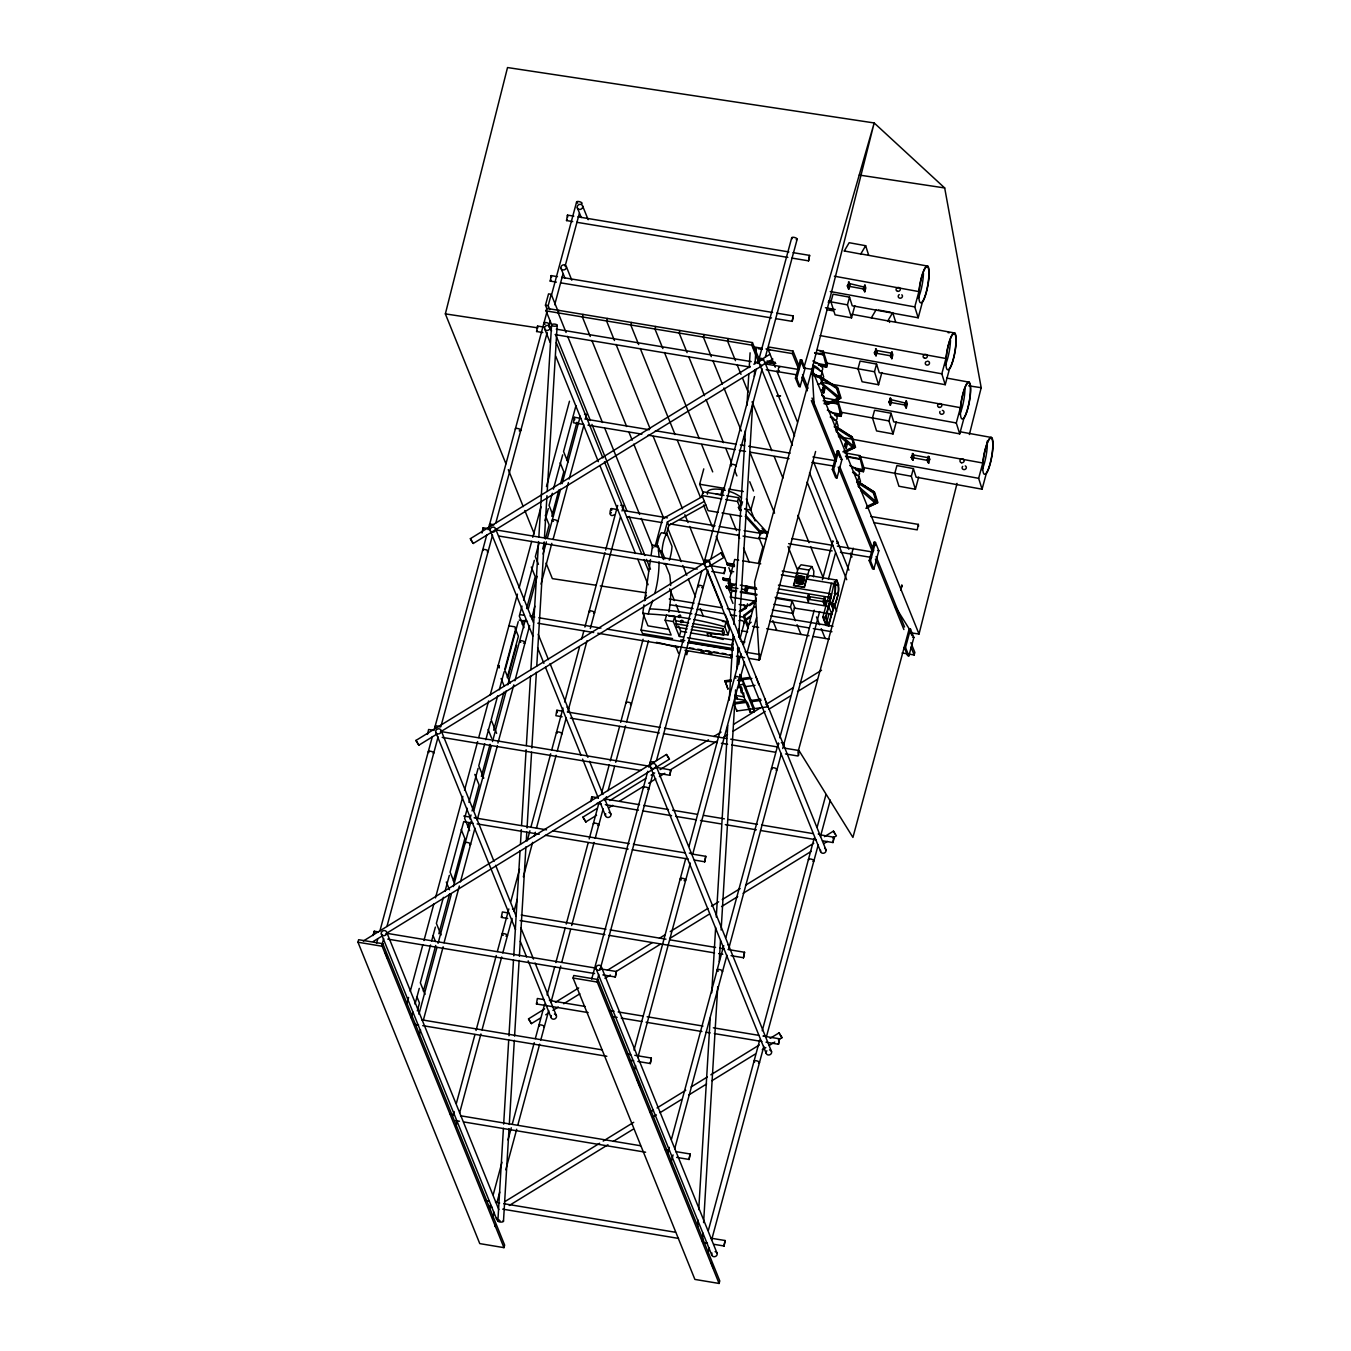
<?xml version="1.0" encoding="UTF-8"?>
<svg xmlns="http://www.w3.org/2000/svg" width="1351" height="1351" viewBox="0 0 1351 1351"><rect width="100%" height="100%" fill="white"/><g stroke="black" fill="none" stroke-linecap="round" stroke-linejoin="round"><path stroke-width="1.5" d="M373.011 935.584L374.193 931.211L378.5 931.937M374.632 933.001L374.362 931.244M537.918 327.82L537.478 326.03L536.583 331.519L542.798 332.549M551.529 277.377L551.259 275.621L550.195 281.092L556.392 282.123M567.859 216.869L567.42 215.079L566.525 220.568L572.723 221.598M611.682 510.29C611.344 504.193 606.869 519.308 614.469 514.68M645.086 598.915L645.119 600.08M902.265 586.672L901.809 584.899L900.914 590.37M918.596 526.147L918.325 524.391L870.753 516.47M849.188 284.335L849.036 283.457L864.319 287.104M890.714 400.42L890.63 399.541L905.829 403.172M928.188 458.496L928.036 457.617L927.478 460.286M497.877 1220.831L503.416 1128.305M503.67 1124.1L508.719 1039.966M508.972 1035.761L513.498 960.054M513.752 955.849L520.051 850.708M520.439 844.392L521.317 829.683M521.57 825.461L526.113 749.754M526.366 745.549L530.521 676.159M530.892 669.843L538.576 541.565M538.829 537.36L551.563 324.966M503.484 1221.186L509.04 1128.659M509.293 1124.454L514.326 1040.338M514.579 1036.133L519.122 960.426M519.375 956.221L525.927 846.857M526.299 840.542L526.806 832.132M527.059 827.927L531.585 752.22M531.838 748.015L536.381 672.308M536.752 666.009L544.2 541.92M544.453 537.715L546.969 495.665M547.223 491.46L557.169 325.321A2.803 1.064 3.5 0 0 553.049 324.139A2.803 1.064 3.5 0 0 552.897 325.963A2.803 1.064 3.5 0 0 557.169 325.321M697.741 1226.455L698.112 1220.139M698.737 1209.618L710.221 1018.046M711.741 992.782L715.642 927.529M716.283 916.991L727.75 725.436M729.27 700.173L733.188 634.902M733.813 624.382L745.414 430.716M746.934 405.452L748.826 373.872M749.197 367.556L750.092 352.814M702.469 1241.552L702.976 1233.125M703.601 1222.604L717.736 986.821M719.239 961.557L720.505 940.516M721.13 929.995L735.265 694.211M736.768 668.948L738.034 647.906M738.676 637.368L752.794 401.602M754.314 376.338L754.685 370.022M755.074 363.706L755.952 348.963M813.522 576.809L813.859 571.237L811.985 566.593L801.059 564.786L798.154 568.298L793.493 585.591L804.419 587.398L809.08 570.105L811.985 566.593M830.24 601.077L827.521 600.621L831.372 583.463L834.107 583.919L836.708 580.761C841.301 589.813 836.286 599.928 833.297 608.609L830.24 601.077L833.989 583.615L836.877 580.119C843.108 595.538 830.139 610.652 828.822 625.885L826.103 625.429L822.827 617.306L827.234 600.975M828.822 625.885L825.545 617.762L831.22 593.866L778.446 585.084M834.158 605.417L831.422 604.961L835.357 593.309L834.918 582.619M574.732 419.756L574.344 417.273L573.449 422.762L583.818 424.484M557.169 712.72L556.798 710.238L555.903 715.709L562.1 716.756M592.16 799.252L591.772 796.769L590.64 801.667M809.131 597.75L808.945 596.483L808.489 599.27L823.654 601.702L824.819 604.589L822.962 601.583L824.684 597.851L825.866 600.756L824.819 604.589M845.692 443.837L845.658 442.588L845.084 445.357M913.04 456.098L912.989 454.865L928.171 457.719M846.773 459.053L847.246 455.405M668.711 629.296L647.94 625.834L642.789 613.084L643.988 604.86M644.579 600.739L650.49 559.534M651.098 555.413L652.567 545.112L658.038 546.024L663.493 559.55M643.971 614.621L641.1 630.056L642.502 633.535L672.562 638.533M645.271 597.48L646.437 595.2M849.087 285.061L848.614 286.243L848.935 283.541M505.933 463.781L445.357 313.888L507.52 67.55L874.181 122.958L944.687 187.958L981.198 387.703L969.376 434.532M748.792 658.342L759.313 660.082L754.635 581.96L812.019 369.296L874.181 122.958L803.794 368.063L812.019 369.296L919.018 634.041L910.692 632.792M919.018 634.041L957.048 483.388M357.964 942.221L358.64 939.705L382.84 943.724L504.649 1245.115L503.974 1247.649L479.774 1243.612L357.964 942.221L382.164 946.257L503.974 1247.649M547.054 309.109L545.466 305.208L548.54 293.876L551.225 294.315L558.301 311.845M551.596 324.578L546.057 310.882L546.75 308.366L752.456 342.597L759.566 360.21M549.739 309.565L548.168 305.664L551.225 294.315M376.591 943.268L377.672 939.215M379.867 931.109L432.354 736.582M433.992 730.503L486.782 534.861M488.184 529.676L547.087 311.372M551.461 295.177L576.607 201.958M382.012 944.721L383.667 938.641M386.943 926.482L438.096 736.92M440.831 726.787L492.524 535.182M495.8 523.023L547.189 332.549M548.692 327.026L550.33 320.947M554.704 304.735L562.894 274.337M565.09 266.231L579.309 213.542M382.164 946.257L382.84 943.724M558.841 310.375L558.166 312.892L566.069 332.464M583.041 314.411L582.365 316.928L590.269 336.5M406.972 1003.523L408.61 997.426M410.265 991.33L422.863 944.636M423.961 940.566L433.823 904.022M435.461 897.925L462.853 796.398M464.508 790.318L477.646 741.581M478.744 737.528L488.606 700.966M490.244 694.887L517.433 594.136M519.071 588.04L531.686 541.346M532.767 537.276L540.991 506.828M546.463 486.512L569.48 401.23M498.739 667.58L499.262 665.671M430.547 945.008L420.347 982.819L425.025 994.404M431.611 941.022L435.377 927.09M443.398 897.351L436.373 923.375L441.068 934.96M445.019 891.356L449.343 875.347M463.748 821.543L450.086 872.155L454.443 882.929M467.311 808.303L464.609 818.301L469.608 830.662M468.932 802.308L478.102 768.347M484.739 743.742L478.778 765.831L483.776 778.193M485.82 739.723L490.7 721.637M497.658 695.816L491.173 719.847L496.628 733.357M499.279 689.821L504.126 671.802M521.976 606.126L519.291 616.073L523.985 627.658M523.597 600.148L534.337 560.344M539.117 542.629L535.334 556.646L538.458 564.363M545.061 520.608L548.286 508.601M552.323 493.267L549.046 505.409L553.403 516.183M553.403 489.214L562.692 454.814M575.965 405.604L563.57 451.555L567.859 462.16M411.295 1017.894L412.899 1012M415.01 1004.131L419.266 988.375M505.477 668.88L518.227 621.646M417.324 1010.886L419.452 1003.016L417.071 997.139M507.25 677.594L518.396 636.27L515.238 628.451M423.37 991.212L435.714 945.447M438.872 933.727L449.68 893.703M493.672 730.199L503.923 692.168M508.212 676.277L516.639 645.052M522.313 624.466L523.394 620.497M526.62 608.558L535.216 576.708L531.298 567.048M542.697 548.979L544.318 542.967M545.399 538.965L549.165 524.965L545.264 515.305M453.379 880.987L464.845 838.481L461.215 829.497M467.767 826.947L468.848 822.962M469.928 818.959L471.009 814.957M472.073 810.972L479.098 784.999L474.809 774.393M481.395 776.453L490.058 744.317M551.799 516.268L558.892 489.957M560.53 483.894L563.806 471.752L560.175 462.768M566.728 460.218L576.961 422.255M418.928 1014.229L436.964 947.372M438.062 943.319L451.183 894.683M453.379 886.577L470.874 821.746M473.897 810.482L491.392 745.634M492.49 741.581L506.169 690.935M507.807 684.856L525.303 620.008M528.342 608.761L537.09 576.337M543.102 554.045L546.378 541.886M547.476 537.833L560.597 489.197M562.084 483.658L580.271 416.26M607.241 318.431L606.565 320.947L614.469 340.52M419.046 1036.133L420.533 1029.867M423.437 1019.887L443.145 946.781M444.04 942.745L459.357 886.003M460.438 881.95L474.961 828.146M477.156 820.04L497.388 745.769M497.928 743.05L513.819 684.856M514.917 680.786L529.643 625.513M531.703 618.623L534.861 606.16M541.008 584.105L551.816 543.338M553.066 539.437L568.399 482.577M569.159 479.048L583.75 425.734M585.557 418.253L586.655 414.2M631.441 322.467L630.765 324.983L638.668 344.556M655.64 326.486L654.965 329.019L662.868 348.575M453.075 1115.605L454.156 1111.552M456.351 1103.446L474.944 1034.545M476.025 1030.492L496.256 955.529M497.354 951.476L508.837 908.919M510.779 901.708L519.527 869.301M527.177 840.93L529.913 830.797M531.011 826.744L550.684 753.79M551.782 749.737L563.029 708.093M564.667 702.013L579.427 647.298M581.606 639.209L583.801 631.103M584.899 627.05L604.978 552.61M605.67 550.043L617.694 505.46M455.777 1127.19L457.415 1121.11M459.593 1113.004L480.922 1033.971M482.02 1029.918L501.694 956.981M502.792 952.928L512.08 918.477M514.022 911.283L517.315 899.124M523.327 876.833L532.615 842.382M534.253 836.303L535.351 832.25M536.448 828.197L556.122 755.26M557.22 751.207L566.272 717.651M567.91 711.572L587.043 640.661M590.319 628.502L620.396 517.045M622.034 510.982L623.537 505.443M679.84 330.522L679.165 333.038L687.085 352.611M704.04 334.541L703.364 337.075L711.285 356.647M654.965 546.919L662.547 518.818L701.709 496.982M664.287 533.527L667.394 521.993L704.361 501.373M666.212 535.08L668.813 525.471L667.394 521.993M642.789 613.084L648.26 613.996L649.645 608.879A141.45 127.197 -22 0 0 652.786 600.351M489.4 1208.858L490.497 1204.805M493.233 1194.672L501.981 1162.265M507.993 1139.974L511.269 1127.815M512.367 1123.762L534.236 1042.702M535.317 1038.649L544.622 1004.215M547.104 994.978L554.754 966.607M555.852 962.554L565.157 928.103M566.238 924.05L588.107 843.007M589.205 838.954L599.05 802.477M601.533 793.257L609.2 764.886M610.28 760.833L619.585 726.382M620.666 722.329L643.093 639.259M728.24 338.577L727.564 341.094L735.484 360.666M492.642 1218.416L494.28 1212.337M497.016 1202.204L499.752 1192.072M505.764 1169.797L516.707 1129.267M517.788 1125.214L539.657 1044.154M540.755 1040.101L548.709 1010.616M550.904 1002.51L560.749 966.033M561.83 961.98L570.578 929.572M571.676 925.519L594.085 842.433M595.183 838.38L603.137 808.894M605.332 800.788L606.43 796.735M608.068 790.656L614.621 766.338M615.718 762.285L625.564 725.808M626.661 721.755L648.531 640.712M495.023 1226.505L495.344 1225.289M703.381 493.52L699.632 484.249L703.77 468.881M641.1 630.056L671.143 635.054L665.148 620.193L666.533 615.06L674.723 616.428L677.138 627.219L687.237 628.907M718.107 512.316L708.11 510.644L702.03 495.581L703.044 491.798L720.809 494.753L722.194 489.619M573.077 978.023L573.753 975.506L597.953 979.543L719.779 1280.934L719.087 1283.45L694.887 1279.414L573.077 978.023L597.277 982.059L719.087 1283.45M683.386 637.098L679.35 636.422L673.338 621.561L674.723 616.428M758.89 362.744L751.764 345.13L752.456 342.597M679.35 636.422L680.735 631.289L678.624 626.087M591.704 979.07L647.771 771.269M648.868 767.216L701.895 570.662M703.533 564.583L756.324 368.941M757.827 363.402L791.72 237.759M597.142 980.522L598.78 974.443M600.418 968.363L653.208 772.721M656.485 760.562L707.873 570.088M710.913 558.841L762.167 368.907M765.443 356.748L797.158 239.228M597.277 982.059L597.953 979.543M775.271 367.185L768.162 349.571L768.837 347.038L793.037 351.074L799.37 366.729M687.676 651.334L686.764 654.762L685.565 651.807M741.175 510.475L739.605 510.222L738.44 507.317L739.993 507.571L737.545 501.491L738.558 497.708L726.72 495.733M739.993 507.571L741.024 503.788M742.526 501.812L741.615 505.24L738.558 497.708M722.819 578.448L729.827 578.937L730.351 581.318L723.511 580.17L722.819 578.448L729.641 579.579M727.497 565.444L726.973 563.063L733.796 564.211L734.505 565.951M723.511 580.17L722.988 577.806M730.215 588.85L726.804 588.293L726.095 586.554L729.675 586.486M726.804 588.293L726.264 585.912M730.942 572.925L730.249 571.186L733.661 571.743M730.317 589.863L729.135 586.976L730.182 583.125L732.022 586.131L730.992 589.982L728.29 583.159L734.691 559.466L738.693 560.125M729.202 565.731L734.319 566.576L733.796 564.211M798.694 369.245L792.361 353.59L793.037 351.074M731.567 596.129L728.949 589.644L730.249 584.831L734.336 585.523M730.857 583.244L729.827 587.077L726.095 586.554M754.466 496.611L750.835 510.07L744.587 509.023M732.968 603.424L730.384 597.041L732.022 590.961L736.177 591.654M691.273 629.583L723.579 634.953L722.177 631.474L722.954 628.603L692.675 623.554M708.042 635.848L707.113 633.518L728.037 634.835L724.761 626.729L726.129 621.612A142.868 51.659 15.1 0 0 695.073 614.367M723.579 634.953L724.356 632.065L722.954 628.603M795.435 378.162L800.417 359.704L801.7 359.923L805.078 368.266L800.096 386.724L798.813 386.521L795.435 378.162L796.718 378.381L800.096 386.724M796.718 378.381L801.7 359.923M728.037 634.835L729.422 629.718L726.129 621.612M745.887 585.743L744.857 589.593L746.022 592.481L746.563 585.861L747.745 588.749L746.698 592.599L745.532 589.695L746.563 585.861M759.076 537.833L760.816 531.433L767.638 532.564L765.916 538.965L759.076 537.833L762.825 547.104L758.451 563.299M734.032 636.524L731.854 644.596L732.782 646.909M684.974 650.321L731.415 658.055L732.326 654.627M738.423 633.72L738.946 628.907M748.167 628.401L743.59 617.103L744.114 615.178L755.293 606.633M746.428 607.866L747.525 603.813M739.841 639.141L744.367 622.372M854.828 305.647L851.535 317.84L835.036 314.834L830.949 301.847L833.027 294.163L849.526 297.169L852.228 305.765L918.19 317.789L922.328 302.472A19.218 4.036 -79.7 0 0 928.914 278.002A19.218 4.036 -79.7 0 0 925.503 267.177A19.218 4.036 -79.7 0 0 918.9 291.596L914.762 306.913L918.19 317.789M738.811 649.561L739.25 647.906M634.041 1050.048L685.734 858.442M689.027 846.283L740.956 653.783M743.455 644.562L756.02 597.953M814.754 353.253L822.658 354.688L823.283 351.176L817.355 350.095M822.658 354.688L823.063 353.219L826.609 367.219L820.682 366.138M812.171 374.007L820.158 376.439L819.821 377.723L813.826 375.899M824.059 403.763L828.062 403.949L839.731 398.444L836.573 388.412L812.508 372.91L814.146 366.83L822.134 371.93L820.496 378.01L821.999 382.789L818.284 384.545M745.33 700.308L736.903 698.906L735.501 695.427L735.552 689.905M634.565 1069.739L635.645 1065.686M637.841 1057.58L690.327 863.053M692.81 853.815L744.502 662.226M746.698 654.12L756.543 617.643M847.398 285.922L849.12 282.207L850.015 285.061L848.985 288.894L847.398 285.922L848.985 288.894M736.903 698.906L737.291 697.488M821.999 382.789L823.637 376.709L822.134 371.93M848.073 286.057L849.12 282.207M826.609 367.219L827.403 364.28L823.283 351.176M848.293 288.776L849.323 284.943L848.428 282.089M822.252 389.865L823.992 386.15L824.887 388.987L823.84 392.837L822.252 389.865L823.84 392.837M823.35 387.365L822.708 390.034L823.992 386.15M823.164 392.702L824.194 388.868L823.299 386.014M851.535 317.84L847.449 304.853L849.526 297.169M828.062 403.949L828.416 402.682L840.069 397.16L839.731 398.444M815.599 451.487L759.735 659.575L760.208 654.61L745.735 652.195M836.573 388.412L836.928 387.146L840.288 397.92L828.518 403.493L824.465 403.29M864.775 291.782L863.88 288.928L864.927 285.095L863.205 288.81L864.775 291.782L865.822 287.932L864.927 285.095M825.275 401.703L837.13 403.865L837.755 400.335L823.924 397.819M837.13 403.865L837.536 402.378L841.082 416.395L835.154 415.314M834.969 427.186L836.607 421.107L830.206 417.02M796.414 577.89L797.512 580.238L796.414 577.89C796.854 573.314 799.758 585.051 797.614 578.076L797.951 576.809L797.614 578.076M841.082 416.395L841.876 413.44L837.755 400.335M772.333 609.976L793.071 613.422L790.487 607.055L792.125 600.975L775.558 598.206M800.417 580.71L798.981 576.978L798.627 578.262M800.94 579.461L799.995 577.147L799.657 578.431M800.856 577.282L802.477 581.048M802.055 577.485L801.7 578.768M793.071 613.422L794.709 607.342L792.125 600.975M832.317 469.405L837.282 450.947L838.583 451.166L841.96 459.509L836.978 477.967L835.678 477.747L832.317 469.405L833.601 469.624L836.978 477.967M833.601 469.624L838.583 451.166M844.628 445.188L846.351 441.473L847.246 444.327L846.199 448.16L844.628 445.188L846.199 448.16M845.304 445.306L846.351 441.473M808.979 595.234L808.438 601.87L807.256 598.966L808.303 595.132L810.144 598.138M845.878 451.538L854.204 447.603L851.4 436.305L854.761 447.08L844.662 451.859M874.435 352.847L876.157 349.132L877.052 351.969L876.022 355.82L874.435 352.847L876.022 355.82M875.127 352.966L876.157 349.132M854.204 447.603L854.541 446.32L842.889 451.842M878.572 384.748L874.485 371.761L876.563 364.078L860.08 361.072L858.003 368.755L862.09 381.742L878.572 384.748L881.865 372.555M667.63 1153.433L669.285 1147.354M671.464 1139.248L723.714 945.632M725.892 937.526L778.379 742.999M779.78 737.815L814.231 610.162M822.421 579.765L832.807 541.278M845.675 456.655L859.489 459.188L860.114 455.659L844.307 452.788M859.489 459.188L859.895 457.702L863.441 471.719L857.513 470.638M670.89 1162.991L673.068 1154.885M674.706 1148.806L726.956 955.191M728.594 949.111L781.385 753.453M782.719 748.505L819.652 611.615M828.399 579.207L835.509 552.863M896.338 421.732L893.045 433.924L876.563 430.918L872.476 417.932L874.553 410.248L891.035 413.237L893.737 421.85L959.717 433.857L963.837 418.557A19.218 4.036 -79.7 0 0 970.423 394.087A19.218 4.036 -79.7 0 0 967.029 383.262A19.218 4.036 -79.7 0 0 960.426 407.681L956.288 422.981L959.717 433.857M823.654 601.702L824.684 597.851M891.829 358.69L890.934 355.853L891.964 352.003L890.241 355.718L891.829 358.69L892.859 354.857L891.964 352.003M824.144 604.488L825.174 600.638L824.009 597.75M858.966 476.43L857.328 482.51L858.831 487.289L860.469 481.209L858.966 476.43L852.582 472.343M863.441 471.719L864.235 468.763L860.114 455.659M833.111 609.25L828.889 624.939L825.849 617.424L830.071 601.719M826.643 622.676L829.092 613.607L831.828 614.063L828.771 606.531L775.136 597.328M888.907 402.007L890.63 398.292L891.525 401.146L890.495 404.979L888.907 402.007L890.495 404.979M889.6 402.125L890.63 398.292M889.802 404.861L890.849 401.011L889.954 398.157M853.241 548.185L797.985 752.119L798.509 755.513L798.981 750.531L784.509 748.133M893.045 433.924L888.958 420.938L891.035 413.237M873.405 492.912L873.759 491.629L856.99 480.939L856.652 482.206L873.405 492.912L876.563 502.927L866.565 507.655M876.563 502.927L876.9 501.66L866.92 506.389M904.714 404.895L906.437 401.163L907.332 404.017L906.301 407.867L904.714 404.895L906.301 407.867M890.681 399.643L890.056 402.311L905.17 405.064L906.437 401.163M905.609 407.732L906.656 403.898L905.761 401.044M869.183 560.631L874.165 542.173L875.448 542.393L878.825 550.735L873.844 569.193L872.56 568.991L869.183 560.631L870.483 560.851L873.844 569.193M870.483 560.851L875.448 542.393M911.283 457.33L913.006 453.615L913.901 456.469L912.854 460.303L911.283 457.33L912.854 460.303M911.959 457.465L913.006 453.615M915.404 489.248L911.334 476.261L913.394 468.577L896.912 465.571L894.835 473.255L898.922 486.242L915.404 489.248L918.697 477.055M708.346 1230.491L759.735 1040.017M762.217 1030.779L814.163 838.279M817.203 827.032L825.951 794.608M945.227 384.697L941.816 373.822L945.953 358.505A19.218 4.036 -79.7 0 1 952.556 334.085A19.218 4.036 -79.7 0 1 955.951 344.927A19.218 4.036 -79.7 0 1 949.365 369.397L945.227 384.697L879.265 372.673L876.563 364.078M707.755 1254.235L709.393 1248.155M711.589 1240.049L763.839 1046.417M766.557 1036.285L818.267 844.696M820.445 836.59L830.291 800.113M927.073 460.218L928.796 456.503L929.708 459.34L928.661 463.19L927.073 460.218L928.661 463.19M927.765 460.336L928.796 456.503M905.508 647.517L904.224 647.315L907.585 655.657L908.885 655.877L905.508 647.517L910.49 629.059L909.189 628.857L894.784 605.839M908.885 655.877L913.867 637.419L910.49 629.059M902.08 652.972L914.171 654.982L914.863 652.465L910.895 642.688M982.076 489.197L978.648 478.322L982.785 463.005A19.218 4.036 -79.7 0 1 989.388 438.585A19.218 4.036 -79.7 0 1 992.782 449.41A19.218 4.036 -79.7 0 1 986.196 473.88L982.076 489.197L916.113 477.173L913.394 468.577M611.327 512.401L610.331 513.988M567.319 219.588L566.525 220.568M550.988 280.113L550.195 281.092M537.394 330.539L536.583 331.519M502.285 916.468L501.322 917.228L502.369 911.959L508.753 913.023M779.392 370.833C777.45 374.278 778.396 364.618 779.899 366.932M537.259 1002.999L536.448 1003.979L537.343 998.49L543.727 999.554M762.133 365.648L473.289 543.457L471.921 541.616L470.368 538.677L750.244 366.391M473.289 543.457L470.368 538.677M709.495 566.272L723.849 557.439L721.062 552.762L415.922 740.466L418.861 745.178L436.812 734.133M418.861 745.178L415.939 740.399M582.923 817.119L585.844 821.898L582.923 817.119L597.277 808.286M720.894 552.728L721.704 554.383M544.639 1008.91L528.461 1018.907L531.416 1023.619L540.383 1018.097M531.416 1023.619L528.613 1018.941M666.465 754.466L669.42 759.178L666.465 754.466L363.318 941.022M824.498 836.641L833.466 831.118L836.421 835.83L832.807 838.093M779.003 1032.907L781.959 1037.619L779.003 1032.907L770.07 1038.362M864.235 286.209L863.931 288.726M890.968 355.651L891.272 353.135L876.157 350.382L875.684 351.192L875.583 353.151L890.934 355.853M912.685 457.381L913.056 454.966M821.492 381.826L820.682 383.194L837.907 398.14L838.701 396.755L821.087 382.519M838.295 435.09L852.38 447.299L853.173 445.914L837.536 432.354M860.655 490.413L874.739 502.623L875.532 501.255L858.324 486.326M837.907 398.14L838.718 396.772M852.38 447.299L853.19 445.931M874.739 502.623L875.549 501.255M927.799 266.113L861.82 254.089A19.252 4.036 -79.7 0 0 860.773 254.039L844.291 250.965L849.171 242.707L865.67 245.713L868.541 254.832M860.773 253.971L865.67 245.713M876.225 309.615L871.327 317.873A19.252 4.036 -79.7 0 1 872.374 318.042M851.772 314.243L887.827 320.879L892.707 312.621L895.578 321.741M680.82 620.666C679.181 625.125 686.342 620.599 681.444 620.278M863.728 288.996L848.614 286.243M875.668 353.151L876.208 350.483M730.452 587.28L730.908 584.493L730.367 587.28L737.866 588.529M659.389 773.532L669.724 775.254L670.94 770.002L656.316 767.385M705.779 856.331L704.698 861.786L705.779 856.331L691.307 853.916M822.539 840.812L832.875 842.534L834.107 837.282L819.483 834.665M744.469 616.039L752.456 609.943M747.981 624.736L751.173 622.287M739.233 611.547L755.817 600.216M741.243 611.277L746.208 607.882M749.535 605.62L756.155 601.094M744.756 619.974L751.392 615.448M746.765 619.704L750.075 617.441M753.824 364.196L769.969 354.249M765.713 363.453L772.89 359.028M440.392 731.921L705.914 568.484M373.4 941.377L382.384 935.855M385.964 933.659L669.42 759.178M609.825 800.552L645.71 778.463M651.098 775.153L654.678 772.941M660.065 769.631L708.498 739.824M713.885 736.498L721.062 732.09M733.61 724.356L760.529 707.789M765.916 704.479L792.817 687.912M799.995 683.505L821.526 670.248M585.844 821.898L596.602 815.278M609.166 807.543L612.746 805.331M619.923 800.923L643.245 786.552M648.632 783.242L655.809 778.835M659.389 776.622L664.776 773.312M670.164 770.002L716.807 741.277M723.984 736.869L727.564 734.657M732.951 731.347L765.24 711.47M768.82 709.258L790.352 696.001M797.529 691.594L817.271 679.435M555.396 1002.29L578.718 987.919M607.426 970.254L652.28 942.643M659.457 938.236L664.827 934.926M670.214 931.599L707.89 908.412M711.47 906.2L718.648 901.793M722.245 899.58L740.179 888.536M745.566 885.226L813.741 843.26M545.753 1014.787L549.35 1012.575M552.931 1010.379L558.318 1007.052M563.705 1003.742L579.849 993.812M604.961 978.344L610.348 975.034M615.735 971.724L660.571 944.113M669.556 938.59L709.022 914.289M721.569 906.572L737.714 896.625M743.101 893.315L811.275 851.35M823.84 843.615L827.42 841.42M504.565 1201.799L599.641 1143.267M603.221 1141.071L633.72 1122.293M649.865 1112.346L653.462 1110.15M657.042 1107.938L685.751 1090.274M691.138 1086.947L707.282 1077.017M710.862 1074.805L759.313 1044.982M509.276 1205.48L607.95 1144.736M613.32 1141.426L633.062 1129.284M652.786 1117.125L656.383 1114.913M659.963 1112.717L681.495 1099.461M688.672 1095.036L706.607 1083.992M711.994 1080.682L755.057 1054.185M762.234 1049.761L765.814 1047.565M769.394 1045.353L774.782 1042.043M778.379 1039.831L781.959 1037.619M668.813 525.471L705.762 504.852M829.058 403.848L841.082 398.157L837.823 387.838L820.158 376.439M845.253 452.197L855.555 447.316L852.295 436.998L834.631 425.616L834.293 426.882L851.046 437.589M868.71 506.389L877.12 502.403L873.759 491.629M865.89 508.331L877.914 502.656L874.671 492.321L857.395 481.294M681.63 620.886L681.833 622.152M829.058 302.759L828.146 302.168M725.014 680.735L727.919 688.976L725.014 680.735L731.195 679.908M739.436 678.793L749.737 677.408M725.115 682.019L731.296 681.191M737.477 680.364L751.899 678.422M743.033 680.532L738.811 681.09L739.132 684.957L750.126 712.18L754.348 711.622L754.044 707.755L743.033 680.532L743.337 684.383L754.348 711.622M739.132 684.957L743.337 684.383M737.46 687.693L741.277 687.186M745.482 686.612L755.023 685.329M733.914 702.756L746.276 701.085M750.396 700.527L760.697 699.143M751.578 701.676L761.12 700.392M749.214 706.809L747.356 702.233L734.015 704.04L736.819 710.998L767.74 706.826L767.638 705.543M776.622 395.995L780.574 395.877L777.568 395.59M731.55 572.351L731.651 573.364M824.414 402.48L828.416 402.682M905.744 402.294L905.254 405.08M809.604 255.39L808.523 260.844L809.604 255.39L793.054 252.637M551.09 275.604L557.473 276.668M793.273 315.914L792.193 321.369L793.273 315.914L776.724 313.162M918.325 524.391L917.245 529.862L873.81 522.634M611.226 508.5L617.627 509.563M489.434 528.815L483.05 527.768L482.003 533.037M725.234 568.062L724.153 573.533L725.234 568.062L710.744 565.664M746.005 587.111L745.482 589.779L741.631 589.154M760.208 654.61L759.127 660.065M798.981 750.531L852.92 837.417L909.189 628.857L911.891 635.527M432.928 730.199L428.622 729.489L427.473 734.387M670.805 769.8L669.91 775.271M833.955 837.08L833.06 842.551M501.474 917.447L507.672 918.477M744.553 952.269L743.472 957.724L744.553 952.269L728.003 949.517M616.377 971.521L615.296 976.976L616.377 971.521L599.827 968.768M779.527 1038.801L778.446 1044.255L779.527 1038.801L762.977 1036.048M651.351 1058.053L650.27 1063.524L651.351 1058.053L634.801 1055.3M690.125 1153.99L689.044 1159.445L690.125 1153.99L675.635 1151.576M725.099 1240.522L724.018 1245.994L725.099 1240.522L710.626 1238.124M859.27 175.056L944.687 187.958M968.684 385.812L981.198 387.703M445.357 313.888L537.056 327.753M766.27 362.389L774.613 363.655M596.112 585.253L552.356 578.633L546.057 563.063M600.283 585.878L646.116 592.802M567.589 215.113L573.803 216.143M577.941 216.835L788.916 251.945M576.86 222.29L787.836 257.416M791.973 258.092L808.523 260.844M561.611 277.343L772.586 312.469M560.53 282.815L771.505 317.924M775.643 318.616L792.193 321.369M545.466 305.208L548.168 305.664M546.057 310.882L751.764 345.13M753.605 346.869L761.863 348.254M766 348.93L770.121 349.622M768.162 349.571L792.361 353.59M758.198 348.693L762.319 349.385M767.064 360.97L775.322 362.338M767.52 362.102L775.795 363.487M537.664 326.064L543.879 327.094M556.274 329.154L751.207 361.595M754.837 362.203L758.975 362.895M765.19 363.926L798.88 369.532M555.193 334.626L750.126 367.067M766.169 369.735L795.739 374.649M840.66 459.289L841.96 459.509M574.53 417.29L580.744 418.337M584.899 419.013L649.172 429.719M655.387 430.749L736.244 444.209M740.399 444.901L744.536 445.594M748.69 446.286L790.149 453.176M812.947 456.976L835.762 460.775M587.972 425.177L641.877 434.144M648.092 435.174L735.164 449.68M739.318 450.356L745.532 451.403M749.687 452.095L789.068 458.648M811.883 462.447L834.682 466.23M699.632 484.249L724.609 488.403M728.763 489.096L743.337 491.528M702.03 495.581L721.755 498.874M725.707 499.532L737.545 501.491M722.025 512.958L741.665 516.234M745.532 515.119L759.735 530.723L766.557 531.855L767.148 533.307M877.542 550.533L878.825 550.735M762.099 532.463L765.46 533.02M623.841 510.594L667.377 517.838M679.823 519.915L715.067 525.775M719.222 526.468L739.943 529.93M744.097 530.622L760.681 533.375M791.77 538.542L833.246 545.449M837.384 546.142L872.628 552.002M626.915 516.757L662.159 522.617M670.451 524.002L738.879 535.384M743.016 536.077L759.6 538.829M788.629 543.659L832.165 550.921M840.457 552.289L871.564 557.473M669.302 560.192A13.73 3.377 -80.5 0 0 672.004 546.378L666.837 533.645L661.382 532.733A13.73 3.377 -80.5 0 0 656.856 547.121M798.154 568.298L809.08 570.105M742.695 560.8L760.731 563.806M782.246 571.017L798.627 573.753M836.877 580.119L809.57 575.56L806.665 579.072L833.989 583.615M658.359 550.972L662.007 551.58L664.945 558.858M726.787 563.705L733.627 564.853M781.385 574.867L795.739 577.249M834.85 584.105L838.751 584.747M835.847 584.932L838.583 585.388M799.741 579.258L798.813 576.945M801.785 579.596L801.447 580.879L799.995 577.147M803.845 579.951C800.113 570.814 806.412 590.083 801.886 577.451M495.631 529.845L702.486 564.279M498.705 536.009L697.268 569.058M711.741 571.456L724.153 573.533M663.51 563.722L667.158 564.313M835.357 593.309L838.076 593.764M834.259 593.393L838.194 594.052M828.602 593.714L831.338 594.153M778.227 588.816L831 597.598M828.383 597.429L831.118 597.885M809.097 596.602L824.059 599L823.435 601.668M728.29 583.159L736.295 584.493M740.314 585.169L756.34 587.837M746.63 587.567L756.881 589.272M777.129 592.633L809.469 598.02L808.303 595.132M825.174 600.638L829.953 601.431L833.229 609.537M832.588 603.559L835.323 604.015M831.524 603.644L835.425 604.302M728.949 589.644L736.633 590.911M740.382 591.552L756.864 594.288M740.314 592.346L756.898 595.099M730.384 597.041L755.26 601.195M773.903 604.285L790.487 607.055M794.135 608.051L829.092 613.607M823.114 616.968L825.849 617.424M822.827 617.306L825.545 617.762M739.183 604.454L747.475 605.839M912.567 637.199L913.867 637.419M669.252 599L694.127 603.137M698.264 603.829L721.079 607.629M727.294 608.659L735.586 610.044M770.83 615.904L833.027 626.256M670.248 604.809L693.046 608.592M697.2 609.284L724.153 613.776M730.367 614.806L736.582 615.853M769.749 621.376L809.148 627.928M813.302 628.62L831.946 631.728M739.487 616.411L743.59 617.103M722.329 621.342L728.375 622.355L725.217 614.519M752.575 626.374L758.637 627.388M766.692 628.722L809.046 635.781M813.082 636.439L829.21 639.124M672.832 616.461L668.728 615.786L679.131 617.035A142.868 51.659 15.1 0 1 690.429 618.893M741.479 630.799L747.627 631.812M676.513 620.869L688.638 622.879M665.148 620.193L673.338 621.561M675.736 623.74L687.845 625.766M691.898 626.442L722.177 631.474M680.735 631.289L686.578 632.268M690.479 632.91L732.63 639.935M740.838 641.303L744.925 641.978M687.439 637.756L731.938 645.17L732.394 650.912M680.752 639.884L684.805 640.56M688.841 641.235L733.34 648.649M688.976 642.4L731.381 649.459M520.27 614.671L524.408 615.347M530.605 616.394L534.743 617.069M538.88 617.762L600.942 628.097M607.139 629.127L683.674 641.86M687.811 642.552L733.323 650.135M656.316 642.367L659.963 642.975A142.868 51.659 15.1 0 0 677.966 647.484M689.618 647.855L693.654 648.531M697.69 649.189L701.743 649.865M705.779 650.54L709.815 651.216M713.852 651.891L717.888 652.567M721.924 653.225L725.96 653.901M519.189 620.126L527.464 621.511M537.816 623.233L593.663 632.521M597.801 633.214L732.242 655.59M736.379 656.282L744.654 657.65M508.871 625.851L515.018 626.864L515.761 628.688L504.7 669.691L510.171 683.201M735.501 695.427L743.928 696.829L743.607 692.979L741.159 692.556L740.669 686.494M556.984 710.254L563.181 711.285M567.319 711.977L660.403 727.463M664.54 728.155L726.585 738.49M730.722 739.183L778.294 747.086M570.375 718.124L659.322 732.934M663.459 733.627L717.229 742.577M721.366 743.253L727.581 744.3M731.718 744.975L775.153 752.203M785.488 753.926L797.901 756.003M441.203 731.583L650.118 766.355M442.199 737.393L640.762 770.442M591.958 796.786L598.155 797.816M604.37 798.863L639.53 804.706M643.667 805.399L668.492 809.536M672.612 810.212L697.437 814.349M703.651 815.379L724.339 818.824M728.476 819.517L757.421 824.33M761.559 825.022L813.268 833.635M597.074 803.288L601.212 803.98M605.349 804.656L638.449 810.178M642.586 810.853L671.548 815.683M675.686 816.376L696.373 819.804M700.51 820.496L721.181 823.941M725.318 824.634L756.357 829.801M760.495 830.477L816.342 839.782M463.765 816.055L469.979 817.085M474.117 817.777L546.513 829.818M552.711 830.848L629.245 843.598M633.383 844.274L685.092 852.886M464.761 821.847L473.036 823.232M477.173 823.924L539.235 834.242M545.432 835.29L628.164 849.053M632.302 849.745L688.149 859.033M694.363 860.063L704.698 861.786M521.165 915.083L605.974 929.201M610.112 929.893L665.959 939.181M670.096 939.874L715.591 947.439M719.728 948.132L723.866 948.824M520.084 920.538L604.893 934.656M609.031 935.348L714.51 952.911M718.648 953.586L722.785 954.279M731.06 955.664L743.472 957.724M386.774 933.305L595.69 968.076M387.771 939.114L594.609 973.547M602.884 974.915L615.296 976.976M549.925 1000.584L585.101 1006.444M609.909 1010.565L614.046 1011.257M618.184 1011.95L643.008 1016.07M647.146 1016.763L702.993 1026.068M713.345 1027.79L758.84 1035.356M536.448 1003.979L588.158 1012.591M612.982 1016.712L617.12 1017.404M621.257 1018.097L641.928 1021.542M646.065 1022.234L701.912 1031.522M706.049 1032.215L710.187 1032.907M714.324 1033.583L761.896 1041.503M766.034 1042.195L778.446 1044.255M421.748 1019.836L601.702 1049.795M626.526 1053.932L630.664 1054.607M414.47 1024.278L418.607 1024.953M422.745 1025.645L606.835 1056.296M629.583 1060.079L633.72 1060.771M637.858 1061.447L650.27 1063.524M450.187 1114.051L454.324 1114.744M460.522 1115.774L640.475 1145.732M665.3 1149.853L669.437 1150.545M455.321 1120.553L459.458 1121.229M463.596 1121.921L645.609 1152.217M676.631 1157.385L689.044 1159.445M485.161 1200.583L489.298 1201.275M495.496 1202.306L499.634 1202.998M503.771 1203.69L675.449 1232.264M488.218 1206.747L492.355 1207.422M502.707 1209.145L678.523 1238.411M703.331 1242.548L707.468 1243.241M713.683 1244.271L724.018 1245.994M834.378 276.195L918.9 291.596M830.257 291.512L914.762 306.913M878.285 310.004L890.647 312.25M830.949 301.847L847.449 304.853M825.444 307.741L835.188 309.514M833.719 309.683L830.139 309.024L830.409 309.869M827.032 309.734L833.212 310.865M888.874 320.998L954.836 333.022M820.192 335.588L945.953 358.505M877.052 351.969L875.482 348.997M820.192 351.665L941.816 373.822M814.585 352.679L822.489 354.114M946.629 378.06L969.309 382.198M825.681 362.912L874.485 371.761M814.974 363.014L826.812 365.175M818.52 365.209L826.424 366.645M822.303 382.502L960.426 407.681M836.725 401.196L956.288 422.981M823.131 400.757L836.961 403.29M960.747 431.881L991.668 437.521M872.476 417.932L888.958 420.938M840.153 412.072L873.134 418.084M829.446 412.173L841.301 414.335M834.969 414.74L840.896 415.821M838.481 436.711L982.785 463.005M847.246 444.327L845.658 441.338M929.708 459.34L928.12 456.368M912.415 457.634L927.529 460.387M859.084 456.52L978.648 478.322M845.49 456.098L859.32 458.614M862.512 467.412L911.334 476.261M851.805 467.514L863.661 469.675M855.352 469.709L863.255 471.144M723.173 639.479L711.774 636.507L710.457 633.264M812.964 374.497L820.564 376.811M814.788 375.358L820.175 376.997L837.113 387.805M724.913 579.461L723.748 578.464L726.112 578.853M829.261 300.581L830.038 301.155L828.805 301.138M729.388 586.976L727.024 586.57L727.53 587.313M821.932 394.948L823.84 396.147L824.178 398.292M822.168 395.725L824.076 396.924L824.431 399.069M844.291 450.271L846.199 451.47L846.537 453.615M844.544 451.048L846.435 452.247L846.79 454.392M834.648 426.156L851.586 436.964M857.024 481.48L873.945 492.288M723.849 557.439L722.076 554.991M727.598 564.786L730.232 565.225L727.48 564.634L716.199 536.347M745.279 508.466L766.557 531.855M762.048 528.511L766.304 533.189M738.44 507.317L741.277 510.442M745.279 516.454L760.9 533.611L759.735 530.723M483.219 527.785L483.506 528.9M835.002 834.057L833.432 831.186M800.417 359.704L803.794 368.063M837.282 450.947L839.984 457.617M874.165 542.173L875.516 545.517M802.528 374.565L808.067 388.261M812.019 398.038L835.745 456.756M839.714 466.551L873.725 550.701M876.09 556.561L904.579 627.033M801.852 377.081L807.391 390.777M811.343 400.571L835.864 461.231M838.245 467.108L872.256 551.259M875.414 559.094L903.887 629.549M911.013 647.163L914.171 654.982M776.859 371.103L797.428 421.985M813.251 461.13L848.85 549.198M850.421 553.099L852.008 557.017M764.632 361.73A2.803 2.516 -22 0 1 761.288 365.125A2.803 2.516 -22 0 1 759.988 360.937A2.803 2.516 -22 0 1 764.632 361.73L794.557 435.748M809.519 472.766L848.901 570.173M759.296 363.47L792.378 445.29M807.138 482.121L846.705 579.714M737.055 364.584L741.007 374.362M742.594 378.28L748.133 391.976M752.085 401.771L771.86 450.694M774.241 456.57L782.938 478.085M797.968 515.271L809.046 542.68M810.617 546.598L823.283 577.907M834.361 605.299L836.725 611.176M823.874 618.842L826.153 624.5M712.855 360.548L722.346 384.039M723.933 387.957L741.344 431.003M743.709 436.88L745.296 440.798M750.041 452.534L774.562 513.211M788.005 546.48L797.495 569.97M816.477 616.934L819.652 624.77M821.222 628.671L825.191 638.466M797.951 576.809L799.572 580.575L797.782 576.776M749.737 481.716L753.486 490.987M688.655 356.529L704.479 395.674M706.066 399.575L723.46 442.638M725.842 448.515L731.381 462.211M734.539 470.03L736.903 475.907M746.343 498.941L755.108 520.929M759.059 530.707L760.647 534.624M792.277 612.898L795.452 620.734M797.022 624.652L800.991 634.43M664.456 352.493L699.261 438.602M701.642 444.479L712.703 471.887M730.114 514.934L736.447 530.588M738.018 534.506L739.605 538.424M743.557 548.202L749.096 561.915M772.823 620.616L776.791 630.41M582.636 206.011A2.803 2.516 -22 0 1 579.275 209.405A2.803 2.516 -22 0 1 577.992 205.217A2.803 2.516 -22 0 1 582.636 206.011L588.158 219.673M640.256 348.474L675.061 434.583M677.442 440.46L700.375 497.202M703.533 505.038L712.247 526.569M728.848 567.656L731.229 573.533M743.877 604.843L745.465 608.761M744.114 615.178L748.319 625.597M730.182 583.125L731.347 586.03M577.299 207.75L581.251 217.511M710.204 563.451A2.803 2.516 -22 0 1 706.86 566.846A2.803 2.516 -22 0 1 705.56 562.675A2.803 2.516 -22 0 1 710.204 563.451L825.968 849.83M765.629 701.608L767.74 706.826M616.056 344.437L650.067 428.588M653.242 436.424L682.508 508.837M684.873 514.714L688.047 522.533M689.618 526.451L704.648 563.637M707.823 571.456L722.059 606.7M704.867 565.191L820.614 851.586M730.013 654.576L731.415 658.055M566.305 266.519A2.803 2.516 -22 0 1 562.945 269.913A2.803 2.516 -22 0 1 561.661 265.742A2.803 2.516 -22 0 1 566.305 266.519L571.828 280.197M591.856 340.418L626.661 426.528M629.042 432.388L632.2 440.223M633.788 444.141L663.831 518.514M667.799 528.292L681.242 561.56M682.829 565.478L686.781 575.273M688.368 579.174L695.478 596.787M700.223 608.541L703.398 616.36M560.969 268.275L564.921 278.036M665.064 563.401L669.741 574.986A141.45 127.197 -22 0 1 670.67 585.456M567.656 336.382L602.462 422.491M604.826 428.368L639.631 514.478M641.218 518.396L653.09 547.746M669.691 588.85L674.436 600.587M676.024 604.505L679.181 612.341M555.548 334.373L590.353 420.482M591.941 424.4L626.746 510.509M629.127 516.386L644.934 555.514M646.521 559.432L650.473 569.227M666.533 615.06L666.482 615.414A142.868 51.659 15.1 0 0 648.26 613.996M549.975 327.043A2.803 2.516 -22 0 1 546.615 330.438A2.803 2.516 -22 0 1 545.331 326.266A2.803 2.516 -22 0 1 549.975 327.043L551.563 330.944M556.291 342.664L602.884 457.938M604.471 461.856L641.59 553.69M643.954 559.55L648.683 571.27M675.568 645.964L678.557 653.394M544.639 328.783L550.161 342.462M555.7 356.14L598.341 461.654M599.912 465.555L635.46 553.471M637.824 559.331L648.092 584.747M655.775 765.173A2.803 2.516 -22 0 1 652.432 768.567A2.803 2.516 -22 0 1 651.131 764.396A2.803 2.516 -22 0 1 655.775 765.173L771.522 1051.568M650.439 766.929L766.186 1053.307M508.297 469.624L523.242 506.608M524.83 510.509L534.27 533.865M495.547 528.765A2.803 2.516 -22 0 1 492.186 532.159A2.803 2.516 -22 0 1 490.903 527.988A2.803 2.516 -22 0 1 495.547 528.765L533.459 622.558M538.188 634.278L548.455 659.676M550.043 663.577L587.938 757.371M589.526 761.272L602.951 794.489M604.522 798.39L610.838 814.028M490.21 530.504L532.851 636.017M537.597 647.737L543.913 663.375M545.483 667.276L581.031 755.209M582.602 759.11L598.392 798.188M599.979 802.089L605.501 815.768M498.266 665.199L499.33 667.85M501.103 678.506L504.227 686.224M601.347 966.911A2.803 2.516 -22 0 1 597.986 970.305A2.803 2.516 -22 0 1 596.703 966.117A2.803 2.516 -22 0 1 601.347 966.911L717.094 1253.289M596.011 968.65L711.757 1255.028M636.709 1078.622L640.087 1086.981M711.133 1262.763L713.159 1267.778M488.116 729.456L491.696 738.288M441.118 730.486A2.803 2.516 -22 0 1 437.758 733.897A2.803 2.516 -22 0 1 436.474 729.709A2.803 2.516 -22 0 1 441.118 730.486L494.027 861.398M495.614 865.315L516.133 916.113M520.878 927.833L533.51 959.092M535.097 962.993L556.409 1015.749M435.782 732.242L515.542 929.572M520.27 941.292L526.603 956.93M528.173 960.831L551.073 1017.506M446.32 882.051L449.444 889.769M433.131 935.719L435.478 941.512M386.69 932.224A2.803 2.516 -22 0 1 383.329 935.618A2.803 2.516 -22 0 1 382.046 931.447A2.803 2.516 -22 0 1 386.69 932.224L498.823 1209.669M381.354 933.963L496.644 1219.227M385.39 953.249L387.416 958.264M912.313 453.497L913.208 456.334M836.607 421.107L838.11 425.886L836.472 431.965L835.475 428.774M764.818 698.585L764.919 699.869M758.738 683.522L758.84 684.805L755.918 676.564M749.822 708.329L750.126 712.18M740.939 675.821L741.26 679.874M741.919 687.963L742.239 691.999M737.562 648.108L737.899 652.145M738.22 656.181L738.879 664.27M739.689 674.369L740.01 678.422M736.717 709.697L736.819 710.998M812.019 369.296L814.231 406.313M738.997 620.649A2.854 1.03 15.1 0 1 742.898 620.987A2.854 1.03 15.1 0 1 743.861 622.777M693.688 619.501A142.868 51.659 15.1 0 1 724.761 626.729M711.943 653.546A142.868 51.659 15.1 0 1 708.768 653.124M703.989 652.415A142.868 51.659 15.1 0 1 700.764 651.908M649.645 608.879A142.868 51.659 15.1 0 1 691.813 613.776M658.038 546.024A141.45 127.197 -22 0 1 658.967 556.494M659.068 561.763A141.45 127.197 -22 0 1 654.847 593.427M670.771 590.742A141.45 127.197 -22 0 1 668.88 611.902M662.007 551.58A13.73 3.377 -80.5 0 1 666.837 533.645M733.002 648.412A2.702 2.432 -22 0 1 732.732 644.951M738.338 648.396A2.702 2.432 -22 0 1 738.541 650.844M738.592 648.97A2.702 2.432 -22 0 1 738.777 651.402M732.766 647.838A2.702 2.432 -22 0 1 733.002 643.92M716.317 494.246A18.576 6.721 15.1 0 1 723.933 495.378M834.293 581.724A12.125 2.989 -80.5 0 1 835.154 592.363A12.125 2.989 -80.5 0 1 831.27 604.724M707.468 494.196A18.576 6.721 15.1 0 1 725.318 490.261M728.442 491.089A18.576 6.721 15.1 0 1 741.598 498.063M762.639 533.054A2.634 0.963 15.1 0 1 763.247 531.737A2.634 0.963 15.1 0 1 766.946 533.003M965.256 465.892A2.145 1.942 -17.5 0 1 965.982 468.662A2.145 1.942 -17.5 0 1 962.891 469.236A2.145 1.942 -17.5 0 1 962.706 466.365M987.193 441.152A18.357 3.85 -79.7 0 1 982.076 469.793M853.916 471.972A14.456 5.235 15.1 0 1 856.686 475.197M849.695 465.487A16.432 5.944 15.1 0 1 858.29 475.484M942.39 410.4A2.145 1.942 -17.5 0 1 943.876 412.866A2.145 1.942 -17.5 0 1 940.988 414.149A2.145 1.942 -17.5 0 1 940.009 411.464M964.952 389.257A18.357 3.85 -79.7 0 1 959.7 414.47M831.557 416.648A14.456 5.235 15.1 0 1 834.327 419.874M827.336 410.164A16.432 5.944 15.1 0 1 835.931 420.161M844.274 251.033A19.252 4.036 -79.7 0 1 845.321 251.134M901.826 294.771A2.145 1.942 -17.5 0 1 901.725 297.659A2.145 1.942 -17.5 0 1 898.618 297.49A2.145 1.942 -17.5 0 1 899.259 294.619M923.425 273.172A18.357 3.85 -79.7 0 1 918.19 298.385M887.81 320.947A19.252 4.036 -79.7 0 1 889.65 322.433M928.863 361.68A2.145 1.942 -17.5 0 1 928.779 364.567A2.145 1.942 -17.5 0 1 925.671 364.398A2.145 1.942 -17.5 0 1 926.296 361.544M927.36 361.207A2.145 1.942 -17.5 0 1 928.424 361.392M950.479 340.097A18.357 3.85 -79.7 0 1 945.227 365.31M948.166 332.751A18.357 3.85 -79.7 0 1 949.162 332.853M812.947 365.125A14.456 5.235 15.1 0 1 819.854 370.714M812.863 360.987A16.432 5.944 15.1 0 1 821.459 371.001M553.386 521.351A2.82 1.013 15.1 0 1 552.728 519.747A2.82 1.013 15.1 0 1 556.544 520.371A2.82 1.013 15.1 0 1 557.186 521.993M626.239 703.195A2.82 1.013 15.1 0 1 627.354 702.115A2.82 1.013 15.1 0 1 630.951 703.263A2.82 1.013 15.1 0 1 630.461 704.546M589.745 612.29A2.82 1.013 15.1 0 1 590.1 610.888A2.82 1.013 15.1 0 1 593.933 611.919A2.82 1.013 15.1 0 1 593.579 613.32M520.726 642.384A2.82 1.013 15.1 0 1 520.388 640.712A2.82 1.013 15.1 0 1 524.543 641.826A2.82 1.013 15.1 0 1 523.445 643.127M584.476 414.2A2.82 1.013 15.1 0 1 585.76 416.074M735.839 678.202A2.82 1.013 15.1 0 1 735.197 676.581A2.82 1.013 15.1 0 1 738.997 677.223A2.82 1.013 15.1 0 1 739.656 678.827M739.166 678.911A2.82 1.013 15.1 0 1 738.558 678.928M593.579 824.228A2.82 1.013 15.1 0 1 594.693 823.147A2.82 1.013 15.1 0 1 598.29 824.296A2.82 1.013 15.1 0 1 597.801 825.579M482.949 550.533A2.82 1.013 15.1 0 1 484.08 549.435A2.82 1.013 15.1 0 1 487.677 550.583A2.82 1.013 15.1 0 1 487.171 551.884M545.095 324.206A2.82 1.013 15.1 0 1 544.301 322.653A2.82 1.013 15.1 0 1 547.83 323.041A2.82 1.013 15.1 0 1 549.215 324.679M772.198 769.124A2.82 1.013 15.1 0 1 772.552 767.723A2.82 1.013 15.1 0 1 776.386 768.753A2.82 1.013 15.1 0 1 776.031 770.154M837.096 541.515A2.82 1.013 15.1 0 1 836.674 543.22M832.841 541.548A2.82 1.013 15.1 0 1 832.976 541.042M698.974 586.959A2.82 1.013 15.1 0 1 698.619 585.287A2.82 1.013 15.1 0 1 702.79 586.402A2.82 1.013 15.1 0 1 701.693 587.685M759.684 359.721A2.82 1.013 15.1 0 1 760.039 358.319A2.82 1.013 15.1 0 1 763.872 359.349M808.692 860.047A2.82 1.013 15.1 0 1 809.823 858.949A2.82 1.013 15.1 0 1 813.42 860.097A2.82 1.013 15.1 0 1 812.914 861.381M515.39 429.179A2.82 1.013 15.1 0 1 517.399 428.453A2.82 1.013 15.1 0 1 520.659 429.871A2.82 1.013 15.1 0 1 519.223 430.851M577.738 203.174A2.82 1.013 15.1 0 1 577.097 201.569A2.82 1.013 15.1 0 1 580.896 202.194A2.82 1.013 15.1 0 1 581.555 203.815M754.635 1062.089A2.82 1.013 15.1 0 1 754.989 1060.687A2.82 1.013 15.1 0 1 758.84 1061.717A2.82 1.013 15.1 0 1 758.485 1063.119M818.233 833.972A2.82 1.013 15.1 0 1 818.926 834.192M820.074 834.783A2.82 1.013 15.1 0 1 820.699 835.695M718.293 971.166A2.82 1.013 15.1 0 1 717.634 969.545A2.82 1.013 15.1 0 1 721.434 970.187A2.82 1.013 15.1 0 1 722.093 971.791M781.351 742.746A2.82 1.013 15.1 0 1 783.698 744.029A2.82 1.013 15.1 0 1 782.837 744.941M779.003 743.911A2.82 1.013 15.1 0 1 778.615 743.59M539.522 1026.287A2.82 1.013 15.1 0 1 539.708 1024.902A2.82 1.013 15.1 0 1 543.389 1025.713A2.82 1.013 15.1 0 1 543.845 1027.216M604.437 798.661A2.82 1.013 15.1 0 1 604.606 800.366M465.403 843.497A2.82 1.013 15.1 0 1 466.517 842.399A2.82 1.013 15.1 0 1 470.114 843.548A2.82 1.013 15.1 0 1 469.624 844.848M530.048 615.921A2.82 1.013 15.1 0 1 531.669 617.643M681.411 879.923A2.82 1.013 15.1 0 1 681.073 878.251A2.82 1.013 15.1 0 1 685.227 879.366A2.82 1.013 15.1 0 1 684.13 880.649M745.161 651.722A2.82 1.013 15.1 0 1 746.934 653.225M428.909 752.575A2.82 1.013 15.1 0 1 429.078 751.207A2.82 1.013 15.1 0 1 432.759 752A2.82 1.013 15.1 0 1 433.232 753.52M489.754 525.319A2.82 1.013 15.1 0 1 490.481 524.239A2.82 1.013 15.1 0 1 493.807 524.965M643.633 788.055A2.82 1.013 15.1 0 1 644.765 786.974A2.82 1.013 15.1 0 1 648.362 788.123A2.82 1.013 15.1 0 1 647.855 789.406M705.256 561.442A2.82 1.013 15.1 0 1 705.898 560.04A2.82 1.013 15.1 0 1 709.832 561.391M503.18 935.348A2.82 1.013 15.1 0 1 502.825 933.676A2.82 1.013 15.1 0 1 506.997 934.791A2.82 1.013 15.1 0 1 505.882 936.074M566.93 707.164A2.82 1.013 15.1 0 1 568.214 709.039M824.65 848.377A2.803 2.516 -22 0 1 825.816 851.586A2.803 2.516 -22 0 1 822.371 853.19A2.803 2.516 -22 0 1 820.614 850.252M557.085 733.323A2.82 1.013 15.1 0 1 557.254 731.938A2.82 1.013 15.1 0 1 560.935 732.749A2.82 1.013 15.1 0 1 561.408 734.252M620.666 505.206A2.82 1.013 15.1 0 1 623.014 506.49A2.82 1.013 15.1 0 1 622.152 507.402M763.788 1035.71A2.82 1.013 15.1 0 1 766.017 1036.825M727.615 944.687A2.82 1.013 15.1 0 1 728.898 946.578M549.367 1000.112A2.82 1.013 15.1 0 1 550.988 1001.834M500.073 1220.764A2.803 2.516 -22 0 1 496.628 1217.91M503.163 1220.628A2.803 1.064 3.5 0 1 502.015 1222.013A2.803 1.064 3.5 0 1 498.215 1221.388A2.803 1.064 3.5 0 1 499.346 1220.004M715.118 1251.634A2.803 2.516 -22 0 1 717.043 1254.826A2.803 2.516 -22 0 1 713.294 1256.565A2.803 2.516 -22 0 1 712.011 1253.069M474.927 817.423A2.82 1.013 15.1 0 1 476.261 817.929M476.768 818.233A2.82 1.013 15.1 0 1 477.393 819.145M689.331 853.072A2.82 1.013 15.1 0 1 690.04 853.241M690.733 853.46A2.82 1.013 15.1 0 1 692.269 854.356M435.697 727.362A2.82 1.013 15.1 0 1 436.052 725.96A2.82 1.013 15.1 0 1 439.902 726.99M650.439 762.842A2.82 1.013 15.1 0 1 651.182 761.778A2.82 1.013 15.1 0 1 654.492 762.488M731.634 465.926A2.82 1.013 15.1 0 1 730.84 464.356A2.82 1.013 15.1 0 1 734.37 464.761A2.82 1.013 15.1 0 1 735.755 466.399M792.345 238.671A2.82 1.013 15.1 0 1 792.699 237.286A2.82 1.013 15.1 0 1 796.533 238.316A2.82 1.013 15.1 0 1 796.178 239.701M769.546 1049.913A2.803 2.516 -22 0 1 771.387 1053.307A2.803 2.516 -22 0 1 767.3 1054.658A2.803 2.516 -22 0 1 766.878 1050.791M554.434 1014.094A2.803 2.516 -22 0 1 556.359 1017.286A2.803 2.516 -22 0 1 552.61 1019.042A2.803 2.516 -22 0 1 551.326 1015.547M512.502 908.885A2.82 1.013 15.1 0 1 514.106 910.608M754.618 347.967A2.803 1.064 3.5 0 1 754.483 349.791M753.233 347.731A2.803 1.064 3.5 0 1 753.959 347.815M610.112 812.93A2.803 2.516 -22 0 1 610.314 816.376A2.803 2.516 -22 0 1 606.616 817.119A2.803 2.516 -22 0 1 605.755 813.809M608.862 812.373A2.803 2.516 -22 0 1 609.537 812.576M678.354 616.056C680.279 620.903 682.373 612.172 678.354 616.056M797.293 572.824L793.915 585.321L804.166 587.026L807.526 574.53L797.293 572.824M798.475 575.712L796.398 583.396L798.475 575.712M799.505 575.881L797.428 583.564L799.505 575.881M800.518 576.05L798.441 583.733L800.518 576.05M801.548 576.218L799.471 583.902L801.548 576.218M802.578 576.387L800.501 584.071L802.578 576.387M803.592 576.556L801.515 584.24L803.592 576.556M804.622 576.725L802.545 584.409L804.622 576.725M988.864 467.547A18.357 3.85 -79.7 0 0 991.499 438.349A18.357 3.85 -79.7 0 0 983.004 462.734A18.357 3.85 -79.7 0 0 988.864 467.547M961.557 462.734A2.145 1.942 -17.5 0 0 964.124 460.184A2.145 1.942 -17.5 0 0 960.561 459.526A2.145 1.942 -17.5 0 0 961.557 462.734M966.505 412.224A18.357 3.85 -79.7 0 0 969.14 383.025A18.357 3.85 -79.7 0 0 960.645 407.411A18.357 3.85 -79.7 0 0 966.505 412.224M939.198 407.411A2.145 1.942 -17.5 0 0 941.748 404.861A2.145 1.942 -17.5 0 0 938.202 404.202A2.145 1.942 -17.5 0 0 939.198 407.411M924.979 296.139A18.357 3.85 -79.7 0 0 927.613 266.941A18.357 3.85 -79.7 0 0 919.136 291.326A18.357 3.85 -79.7 0 0 924.979 296.139M897.672 291.343A2.145 1.942 -17.5 0 0 900.239 288.776A2.145 1.942 -17.5 0 0 896.676 288.118A2.145 1.942 -17.5 0 0 897.672 291.343M952.033 363.047A18.357 3.85 -79.7 0 0 954.667 333.866A18.357 3.85 -79.7 0 0 946.173 358.251A18.357 3.85 -79.7 0 0 952.033 363.047M924.709 358.251A2.145 1.942 -17.5 0 0 927.276 355.685A2.145 1.942 -17.5 0 0 923.712 355.043A2.145 1.942 -17.5 0 0 924.709 358.251"/></g></svg>
